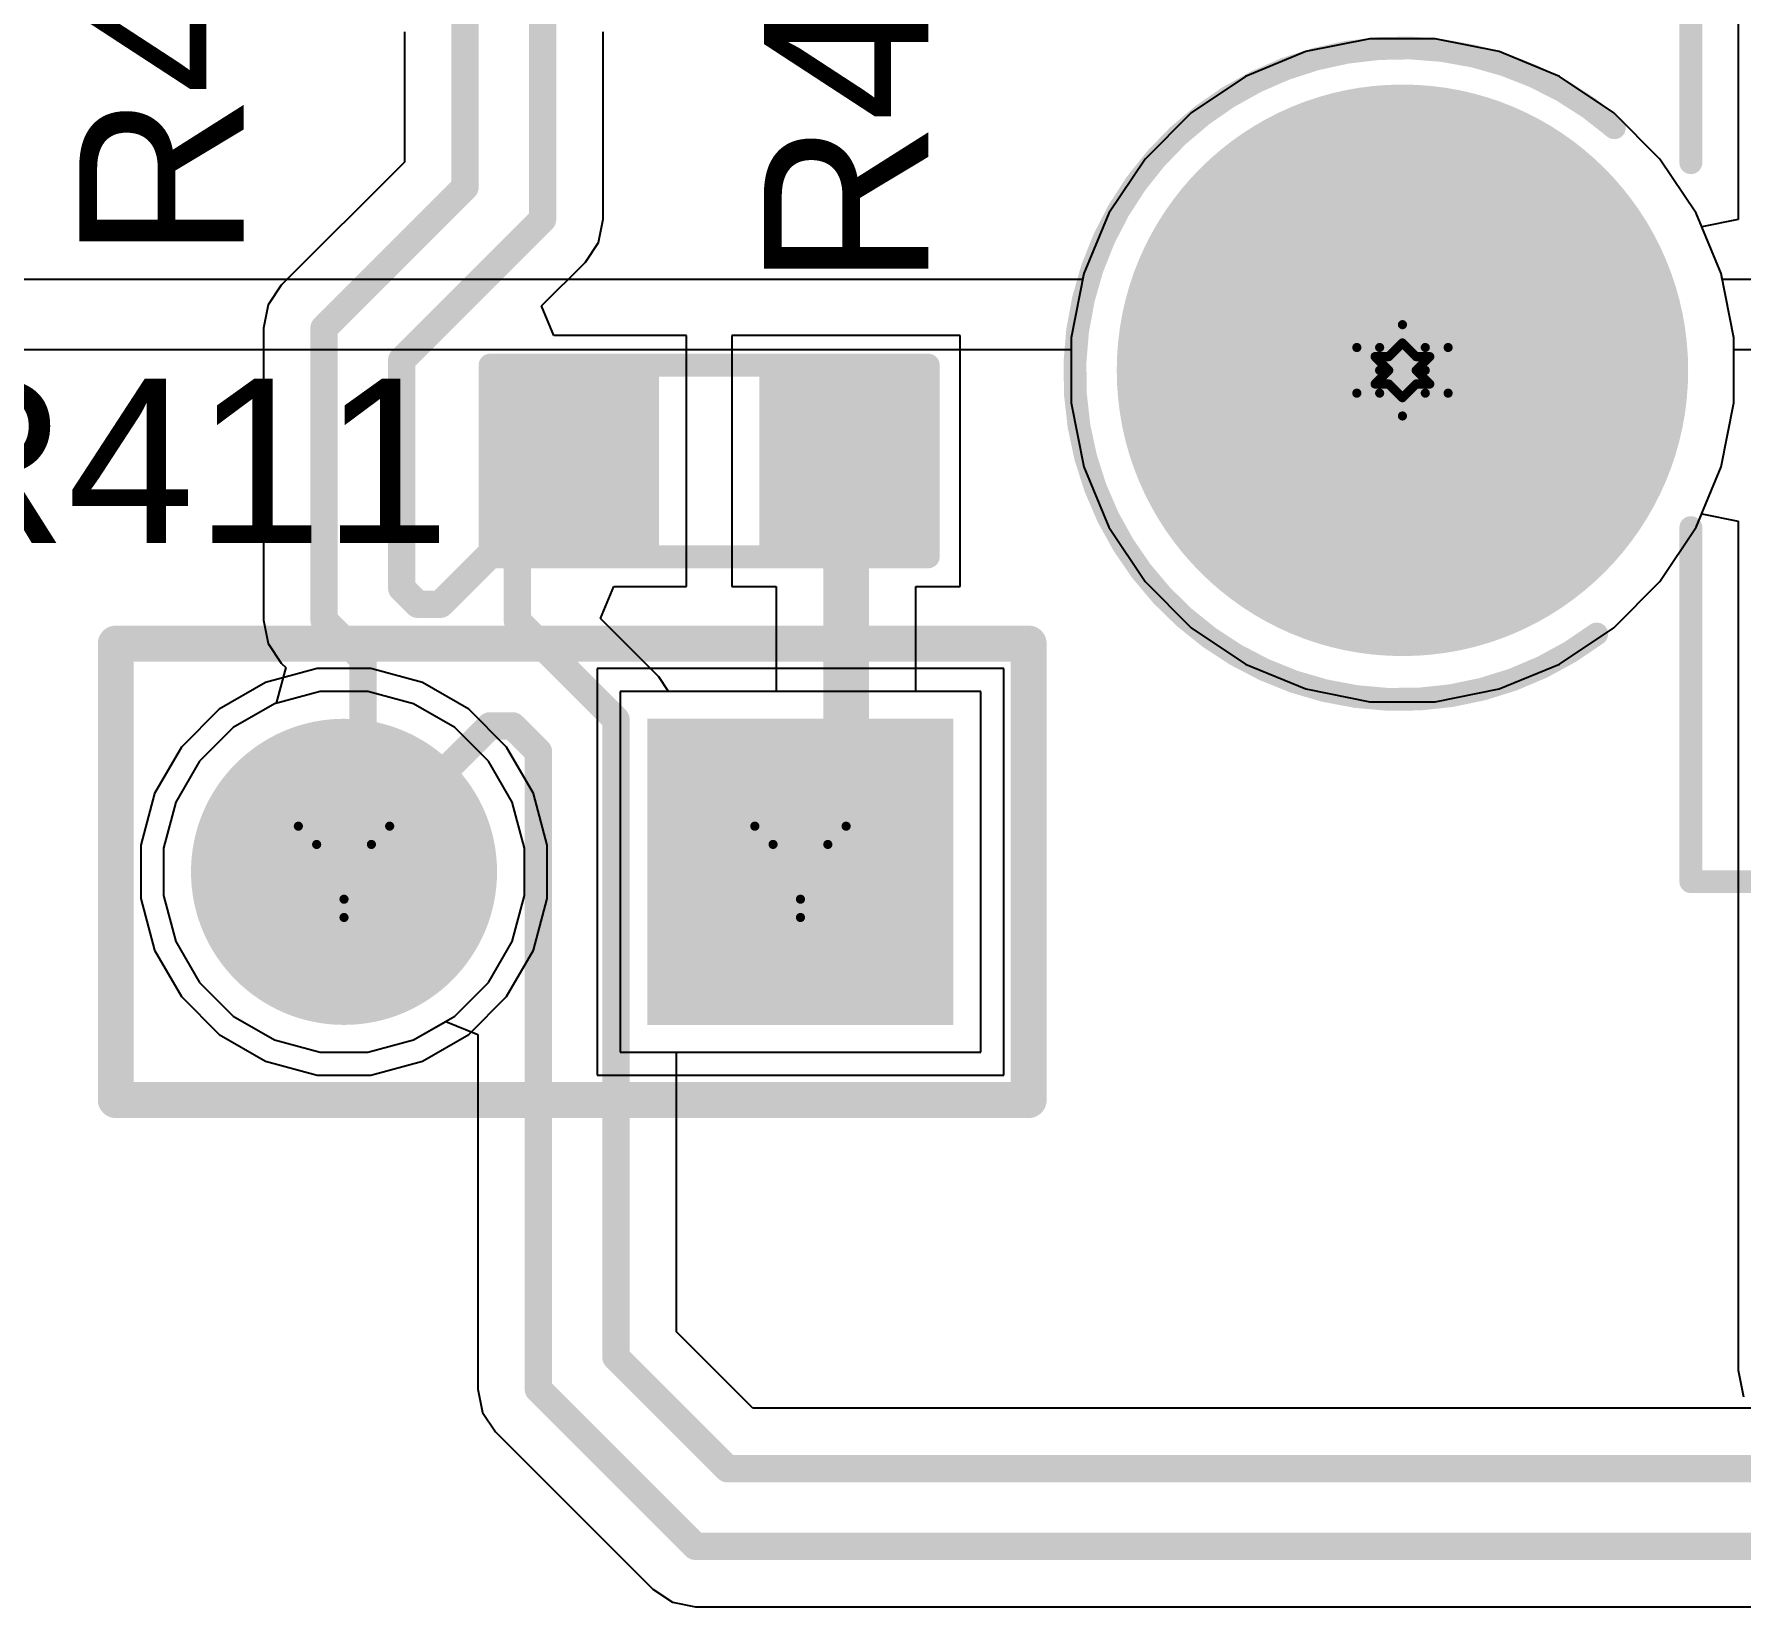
# Model space of a CAD drawing. Header units: inches. Extents: x 0 to 5379, y 0 to 5429.
# Drawn here: x 216.19 to 225.69, y 199.76 to 208.51 of the extents above; entities that cross this region are included whole.
import ezdxf

# ---------------------------------------------------------------- set-up
doc = ezdxf.new("R2010")
doc.units = ezdxf.units.IN
for name, color, linetype in [('Bottom Layer', 5, 'Continuous'), ('Bottom Solder', 6, 'Continuous'), ('Drill Drawing', 1, 'Continuous'), ('GND01', 16, 'Continuous'), ('GND02', 76, 'Continuous'), ('Multi-Layer', 9, 'Continuous'), ('Pad Holes', 156, 'Continuous'), ('PWR', 156, 'Continuous'), ('SIG 01', 90, 'Continuous'), ('Top Layer', 1, 'Continuous'), ('Top Overlay', 2, 'Continuous'), ('Top Paste', 8, 'Continuous'), ('Top Solder', 216, 'Continuous')]:
    doc.layers.add(name, color=color, linetype=linetype)
doc.styles.add('Arial', font='', dxfattribs={"height": 0.2})
doc.styles.get('Arial').set_extended_font_data('Arial')

# ---------------------------------------------------------------- blocks, each defined once
blk = doc.blocks.new('R___0603_360')
at = {"layer": 'Top Layer'}
for points in [[(-0.381, 0.4445), (-0.381, -0.4445), (-1.143, -0.4445), (-1.143, 0.4445)], [(1.143, 0.4445), (1.143, -0.4445), (0.381, -0.4445), (0.381, 0.4445)]]:
    blk.add_hatch(color=1, dxfattribs=at).paths.add_polyline_path(points)
at = {"layer": 'Top Paste'}
for points in [[(-0.381, 0.4445), (-0.381, -0.4445), (-1.143, -0.4445), (-1.143, 0.4445)], [(1.143, 0.4445), (1.143, -0.4445), (0.381, -0.4445), (0.381, 0.4445)]]:
    blk.add_hatch(color=8, dxfattribs=at).paths.add_polyline_path(points)
at = {"layer": 'Top Solder'}
for points in [[(-0.2794, 0.5461), (-0.2794, -0.5461), (-1.2446, -0.5461), (-1.2446, 0.5461)], [(1.2446, 0.5461), (1.2446, -0.5461), (0.2794, -0.5461), (0.2794, 0.5461)]]:
    blk.add_hatch(color=216, dxfattribs=at).paths.add_polyline_path(points)
at = {"layer": 'Top Overlay'}
for points in [[(1.2192, 0.5334, 0.127, 0.127, 0), (-1.2192, 0.5334, 0.127, 0.127, 0)], [(-1.2192, 0.5334, 0.127, 0.127, 0), (-1.2192, -0.5334, 0.127, 0.127, 0)], [(1.2192, 0.5334, 0.127, 0.127, 0), (1.2192, -0.5334, 0.127, 0.127, 0)], [(1.2192, -0.5334, 0.127, 0.127, 0), (-1.2192, -0.5334, 0.127, 0.127, 0)]]:
    blk.add_lwpolyline(points, format="xyseb", dxfattribs=at)
for points in [[(-1.25095, 0.5334, 0.0635, 0.0635, 1), (-1.18745, 0.5334, 0.0635, 0.0635, 1)], [(-1.25095, 0.5334, 0.0635, 0.0635, 1), (-1.18745, 0.5334, 0.0635, 0.0635, 1)], [(1.18745, 0.5334, 0.0635, 0.0635, 1), (1.25095, 0.5334, 0.0635, 0.0635, 1)], [(1.18745, 0.5334, 0.0635, 0.0635, 1), (1.25095, 0.5334, 0.0635, 0.0635, 1)], [(-1.25095, -0.5334, 0.0635, 0.0635, 1), (-1.18745, -0.5334, 0.0635, 0.0635, 1)], [(-1.25095, -0.5334, 0.0635, 0.0635, 1), (-1.18745, -0.5334, 0.0635, 0.0635, 1)], [(1.18745, -0.5334, 0.0635, 0.0635, 1), (1.25095, -0.5334, 0.0635, 0.0635, 1)], [(1.18745, -0.5334, 0.0635, 0.0635, 1), (1.25095, -0.5334, 0.0635, 0.0635, 1)]]:
    blk.add_lwpolyline(points, format="xyseb", close=True, dxfattribs=at)
blk = doc.blocks.new('1_770182_0_805')
at = {"layer": 'Bottom Solder'}
h = blk.add_hatch(color=6, dxfattribs=at)
edge = h.paths.add_edge_path()
edge.add_arc((6.365, 4.14), 0.1016, 0, 360)
at = {"layer": 'Pad Holes'}
h = blk.add_hatch(color=7, dxfattribs=at)
edge = h.paths.add_edge_path()
edge.add_arc((6.365, 4.14), 1.59, 0, 360)
at = {"layer": 'Top Solder'}
h = blk.add_hatch(color=216, dxfattribs=at)
edge = h.paths.add_edge_path()
edge.add_arc((6.365, 4.14), 0.1016, 0, 360)
at = {"layer": 'Top Overlay'}
for points in [[(4.76, 6.985, 0.127, 0.127, 0), (-1.03, 6.985, 0.127, 0.127, 0)], [(4.76, 6.985, 0.127, 0.127, 0), (4.76, 5.015, 0.127, 0.127, 0)], [(5.2842, 5.607, 0.127, 0.127, -2.096544), (5.1858, 2.7905, 0.127, 0.127, 0)], [(4.76, 2.985, 0.127, 0.127, 0), (4.76, -6.985, 0.127, 0.127, 0)]]:
    blk.add_lwpolyline(points, format="xyseb", dxfattribs=at)
for points in [[(4.7283, 6.985, 0.0635, 0.0635, 1), (4.7918, 6.985, 0.0635, 0.0635, 1)], [(4.7283, 6.985, 0.0635, 0.0635, 1), (4.7918, 6.985, 0.0635, 0.0635, 1)], [(5.2524, 5.607, 0.0635, 0.0635, 1), (5.3159, 5.607, 0.0635, 0.0635, 1)], [(4.7283, 5.015, 0.0635, 0.0635, 1), (4.7918, 5.015, 0.0635, 0.0635, 1)], [(4.7283, 2.985, 0.0635, 0.0635, 1), (4.7918, 2.985, 0.0635, 0.0635, 1)], [(5.1541, 2.7905, 0.0635, 0.0635, 1), (5.2176, 2.7905, 0.0635, 0.0635, 1)]]:
    blk.add_lwpolyline(points, format="xyseb", close=True, dxfattribs=at)
blk = doc.blocks.new('HDR1X2__806')
at = {"layer": 'Bottom Layer'}
blk.add_hatch(color=5, dxfattribs=at).paths.add_polyline_path([(-0.75, 0.75), (0.75, 0.75), (0.75, -0.75), (-0.75, -0.75)])
h = blk.add_hatch(color=5, dxfattribs=at)
edge = h.paths.add_edge_path()
edge.add_arc((2.54, 0), 0.75, 0, 360)
at = {"layer": 'Bottom Solder'}
blk.add_hatch(color=6, dxfattribs=at).paths.add_polyline_path([(-0.8516, 0.8516), (0.8516, 0.8516), (0.8516, -0.8516), (-0.8516, -0.8516)])
h = blk.add_hatch(color=6, dxfattribs=at)
edge = h.paths.add_edge_path()
edge.add_arc((2.54, 0), 0.8516, 0, 360)
at = {"layer": 'GND01'}
blk.add_hatch(color=16, dxfattribs=at).paths.add_polyline_path([(-0.75, 0.75), (0.75, 0.75), (0.75, -0.75), (-0.75, -0.75)])
h = blk.add_hatch(color=16, dxfattribs=at)
edge = h.paths.add_edge_path()
edge.add_arc((2.54, 0), 0.75, 0, 360)
at = {"layer": 'GND02'}
blk.add_hatch(color=76, dxfattribs=at).paths.add_polyline_path([(-0.75, 0.75), (0.75, 0.75), (0.75, -0.75), (-0.75, -0.75)])
h = blk.add_hatch(color=76, dxfattribs=at)
edge = h.paths.add_edge_path()
edge.add_arc((2.54, 0), 0.75, 0, 360)
at = {"layer": 'Multi-Layer'}
blk.add_hatch(color=9, dxfattribs=at).paths.add_polyline_path([(-0.75, 0.75), (0.75, 0.75), (0.75, -0.75), (-0.75, -0.75)])
h = blk.add_hatch(color=9, dxfattribs=at)
edge = h.paths.add_edge_path()
edge.add_arc((2.54, 0), 0.75, 0, 360)
at = {"layer": 'Pad Holes'}
h = blk.add_hatch(color=7, dxfattribs=at)
edge = h.paths.add_edge_path()
edge.add_arc((0, 0), 0.45, 0, 360)
h = blk.add_hatch(color=7, dxfattribs=at)
edge = h.paths.add_edge_path()
edge.add_arc((2.54, 0), 0.45, 0, 360)
at = {"layer": 'PWR'}
blk.add_hatch(color=156, dxfattribs=at).paths.add_polyline_path([(-0.75, 0.75), (0.75, 0.75), (0.75, -0.75), (-0.75, -0.75)])
h = blk.add_hatch(color=156, dxfattribs=at)
edge = h.paths.add_edge_path()
edge.add_arc((2.54, 0), 0.75, 0, 360)
at = {"layer": 'SIG 01'}
blk.add_hatch(color=90, dxfattribs=at).paths.add_polyline_path([(-0.75, 0.75), (0.75, 0.75), (0.75, -0.75), (-0.75, -0.75)])
h = blk.add_hatch(color=90, dxfattribs=at)
edge = h.paths.add_edge_path()
edge.add_arc((2.54, 0), 0.75, 0, 360)
at = {"layer": 'Top Layer'}
blk.add_hatch(color=1, dxfattribs=at).paths.add_polyline_path([(-0.75, 0.75), (0.75, 0.75), (0.75, -0.75), (-0.75, -0.75)])
h = blk.add_hatch(color=1, dxfattribs=at)
edge = h.paths.add_edge_path()
edge.add_arc((2.54, 0), 0.75, 0, 360)
at = {"layer": 'Top Solder'}
blk.add_hatch(color=216, dxfattribs=at).paths.add_polyline_path([(-0.8516, 0.8516), (0.8516, 0.8516), (0.8516, -0.8516), (-0.8516, -0.8516)])
h = blk.add_hatch(color=216, dxfattribs=at)
edge = h.paths.add_edge_path()
edge.add_arc((2.54, 0), 0.8516, 0, 360)
at = {"layer": 'Top Overlay'}
for points in [[(3.81, 1.27, 0.2, 0.2, 0), (-1.27, 1.27, 0.2, 0.2, 0)], [(-1.27, 1.27, 0.2, 0.2, 0), (-1.27, -1.27, 0.2, 0.2, 0)], [(3.81, 1.27, 0.2, 0.2, 0), (3.81, -1.27, 0.2, 0.2, 0)], [(3.81, -1.27, 0.2, 0.2, 0), (-1.27, -1.27, 0.2, 0.2, 0)]]:
    blk.add_lwpolyline(points, format="xyseb", dxfattribs=at)
for points in [[(-1.32, 1.27, 0.1, 0.1, 1), (-1.22, 1.27, 0.1, 0.1, 1)], [(-1.32, 1.27, 0.1, 0.1, 1), (-1.22, 1.27, 0.1, 0.1, 1)], [(3.76, 1.27, 0.1, 0.1, 1), (3.86, 1.27, 0.1, 0.1, 1)], [(3.76, 1.27, 0.1, 0.1, 1), (3.86, 1.27, 0.1, 0.1, 1)], [(-1.32, -1.27, 0.1, 0.1, 1), (-1.22, -1.27, 0.1, 0.1, 1)], [(-1.32, -1.27, 0.1, 0.1, 1), (-1.22, -1.27, 0.1, 0.1, 1)], [(3.76, -1.27, 0.1, 0.1, 1), (3.86, -1.27, 0.1, 0.1, 1)], [(3.76, -1.27, 0.1, 0.1, 1), (3.86, -1.27, 0.1, 0.1, 1)]]:
    blk.add_lwpolyline(points, format="xyseb", close=True, dxfattribs=at)

msp = doc.modelspace()

# ---------------------------------------------------------------- linework, layer by layer
at = {"layer": 'Bottom Layer'}
for p, q in [((223.6215, 208.4828), (223.2652, 208.412)), ((223.9847, 208.4828), (223.6215, 208.4828)), ((224.341, 208.412), (223.9847, 208.4828)), ((223.2652, 208.412), (222.9296, 208.273)), ((224.6765, 208.273), (224.341, 208.412)), ((222.9296, 208.273), (222.6276, 208.0712)), ((224.9786, 208.0712), (224.6765, 208.273)), ((222.6276, 208.0712), (222.3707, 207.8143)), ((225.2354, 207.8143), (224.9786, 208.0712)), ((222.3707, 207.8143), (222.1689, 207.5123)), ((225.4372, 207.5123), (225.2354, 207.8143)), ((222.1689, 207.5123), (222.0299, 207.1767)), ((225.5762, 207.1767), (225.4372, 207.5123)), ((222.0299, 207.1767), (221.9591, 206.8204)), ((225.6471, 206.8204), (225.5762, 207.1767)), ((221.9591, 206.8204), (221.9591, 206.4572)), ((225.6471, 206.4572), (225.6471, 206.8204)), ((221.9591, 206.4572), (222.0299, 206.1009)), ((225.5762, 206.1009), (225.6471, 206.4572)), ((222.0299, 206.1009), (222.1689, 205.7654)), ((225.4372, 205.7654), (225.5762, 206.1009)), ((222.1689, 205.7654), (222.3707, 205.4633)), ((225.2354, 205.4633), (225.4372, 205.7654)), ((222.3707, 205.4633), (222.6276, 205.2065)), ((224.9786, 205.2065), (225.2354, 205.4633)), ((222.6276, 205.2065), (222.9296, 205.0047)), ((224.6765, 205.0047), (224.9786, 205.2065)), ((222.9296, 205.0047), (223.2652, 204.8657)), ((224.341, 204.8657), (224.6765, 205.0047)), ((217.5255, 204.784), (217.2965, 204.6518)), ((217.7808, 204.8524), (217.5255, 204.784)), ((218.0452, 204.8524), (217.7808, 204.8524)), ((218.3005, 204.784), (218.0452, 204.8524)), ((218.5295, 204.6518), (218.3005, 204.784)), ((221.457, 204.8524), (219.449, 204.8524)), ((219.449, 204.8524), (219.449, 202.8444)), ((221.457, 202.8444), (221.457, 204.8524)), ((223.2652, 204.8657), (223.6215, 204.7948)), ((223.6215, 204.7948), (223.9847, 204.7948)), ((223.9847, 204.7948), (224.341, 204.8657)), ((217.2965, 204.6518), (217.1096, 204.4649)), ((218.7164, 204.4649), (218.5295, 204.6518)), ((217.1096, 204.4649), (216.9774, 204.2359)), ((218.8486, 204.2359), (218.7164, 204.4649)), ((216.9774, 204.2359), (216.909, 203.9806)), ((218.917, 203.9806), (218.8486, 204.2359)), ((216.909, 203.9806), (216.909, 203.7162)), ((218.917, 203.7162), (218.917, 203.9806)), ((216.909, 203.7162), (216.9774, 203.4609)), ((218.8486, 203.4609), (218.917, 203.7162)), ((216.9774, 203.4609), (217.1096, 203.2319)), ((218.7164, 203.2319), (218.8486, 203.4609)), ((217.1096, 203.2319), (217.2965, 203.045)), ((218.5295, 203.045), (218.7164, 203.2319)), ((217.2965, 203.045), (217.5255, 202.9128)), ((218.3005, 202.9128), (218.5295, 203.045)), ((217.5255, 202.9128), (217.7808, 202.8444)), ((218.0452, 202.8444), (218.3005, 202.9128)), ((217.7808, 202.8444), (218.0452, 202.8444)), ((219.449, 202.8444), (221.457, 202.8444))]:
    msp.add_line(p, q, dxfattribs=at)
at = {"layer": 'Drill Drawing'}
for points in [[(223.6761, 206.7658, 0.0508, 0.0508, 0), (223.8031, 206.8928, 0.0508, 0.0508, 0)], [(223.8031, 206.8928, 0.0508, 0.0508, 0), (223.9301, 206.7658, 0.0508, 0.0508, 0)], [(223.5491, 206.7658, 0.0508, 0.0508, 0), (223.6761, 206.6388, 0.0508, 0.0508, 0)], [(223.5491, 206.7658, 0.0508, 0.0508, 0), (223.6761, 206.7658, 0.0508, 0.0508, 0)], [(223.7269, 206.715, 0.0508, 0.0508, 0), (223.8031, 206.7912, 0.0508, 0.0508, 0)], [(223.8031, 206.7912, 0.0508, 0.0508, 0), (223.8793, 206.715, 0.0508, 0.0508, 0)], [(223.9301, 206.7658, 0.0508, 0.0508, 0), (224.0571, 206.7658, 0.0508, 0.0508, 0)], [(223.9301, 206.6388, 0.0508, 0.0508, 0), (224.0571, 206.7658, 0.0508, 0.0508, 0)], [(223.6507, 206.715, 0.0508, 0.0508, 0), (223.7269, 206.6388, 0.0508, 0.0508, 0)], [(223.6507, 206.715, 0.0508, 0.0508, 0), (223.7269, 206.715, 0.0508, 0.0508, 0)], [(223.8793, 206.715, 0.0508, 0.0508, 0), (223.9555, 206.715, 0.0508, 0.0508, 0)], [(223.8793, 206.6388, 0.0508, 0.0508, 0), (223.9555, 206.715, 0.0508, 0.0508, 0)], [(223.5491, 206.5118, 0.0508, 0.0508, 0), (223.6761, 206.6388, 0.0508, 0.0508, 0)], [(223.6507, 206.5626, 0.0508, 0.0508, 0), (223.7269, 206.6388, 0.0508, 0.0508, 0)], [(223.6507, 206.5626, 0.0508, 0.0508, 0), (223.7269, 206.5626, 0.0508, 0.0508, 0)], [(223.7269, 206.5626, 0.0508, 0.0508, 0), (223.8031, 206.4864, 0.0508, 0.0508, 0)], [(223.8031, 206.4864, 0.0508, 0.0508, 0), (223.8793, 206.5626, 0.0508, 0.0508, 0)], [(223.8793, 206.6388, 0.0508, 0.0508, 0), (223.9555, 206.5626, 0.0508, 0.0508, 0)], [(223.8793, 206.5626, 0.0508, 0.0508, 0), (223.9555, 206.5626, 0.0508, 0.0508, 0)], [(223.9301, 206.6388, 0.0508, 0.0508, 0), (224.0571, 206.5118, 0.0508, 0.0508, 0)], [(223.5491, 206.5118, 0.0508, 0.0508, 0), (223.6761, 206.5118, 0.0508, 0.0508, 0)], [(223.6761, 206.5118, 0.0508, 0.0508, 0), (223.8031, 206.3848, 0.0508, 0.0508, 0)], [(223.8031, 206.3848, 0.0508, 0.0508, 0), (223.9301, 206.5118, 0.0508, 0.0508, 0)], [(223.9301, 206.5118, 0.0508, 0.0508, 0), (224.0571, 206.5118, 0.0508, 0.0508, 0)], [(217.659, 204.1024, 0.0508, 0.0508, 0), (218.167, 204.1024, 0.0508, 0.0508, 0)], [(217.659, 204.1024, 0.0508, 0.0508, 0), (217.913, 203.5944, 0.0508, 0.0508, 0)], [(217.913, 203.5944, 0.0508, 0.0508, 0), (218.167, 204.1024, 0.0508, 0.0508, 0)], [(220.199, 204.1024, 0.0508, 0.0508, 0), (220.707, 204.1024, 0.0508, 0.0508, 0)], [(220.199, 204.1024, 0.0508, 0.0508, 0), (220.453, 203.5944, 0.0508, 0.0508, 0)], [(220.453, 203.5944, 0.0508, 0.0508, 0), (220.707, 204.1024, 0.0508, 0.0508, 0)], [(217.7606, 204.0008, 0.0508, 0.0508, 0), (218.0654, 204.0008, 0.0508, 0.0508, 0)], [(217.7606, 204.0008, 0.0508, 0.0508, 0), (217.913, 203.696, 0.0508, 0.0508, 0)], [(217.913, 203.696, 0.0508, 0.0508, 0), (218.0654, 204.0008, 0.0508, 0.0508, 0)], [(220.3006, 204.0008, 0.0508, 0.0508, 0), (220.6054, 204.0008, 0.0508, 0.0508, 0)], [(220.3006, 204.0008, 0.0508, 0.0508, 0), (220.453, 203.696, 0.0508, 0.0508, 0)], [(220.453, 203.696, 0.0508, 0.0508, 0), (220.6054, 204.0008, 0.0508, 0.0508, 0)]]:
    msp.add_lwpolyline(points, format="xyseb", dxfattribs=at)
for points in [[(223.7904, 206.8928, 0.0254, 0.0254, 1), (223.8158, 206.8928, 0.0254, 0.0254, 1)], [(223.7904, 206.8928, 0.0254, 0.0254, 1), (223.8158, 206.8928, 0.0254, 0.0254, 1)], [(223.5364, 206.7658, 0.0254, 0.0254, 1), (223.5618, 206.7658, 0.0254, 0.0254, 1)], [(223.5364, 206.7658, 0.0254, 0.0254, 1), (223.5618, 206.7658, 0.0254, 0.0254, 1)], [(223.6634, 206.7658, 0.0254, 0.0254, 1), (223.6888, 206.7658, 0.0254, 0.0254, 1)], [(223.6634, 206.7658, 0.0254, 0.0254, 1), (223.6888, 206.7658, 0.0254, 0.0254, 1)], [(223.7904, 206.7912, 0.0254, 0.0254, 1), (223.8158, 206.7912, 0.0254, 0.0254, 1)], [(223.7904, 206.7912, 0.0254, 0.0254, 1), (223.8158, 206.7912, 0.0254, 0.0254, 1)], [(223.9174, 206.7658, 0.0254, 0.0254, 1), (223.9428, 206.7658, 0.0254, 0.0254, 1)], [(223.9174, 206.7658, 0.0254, 0.0254, 1), (223.9428, 206.7658, 0.0254, 0.0254, 1)], [(224.0444, 206.7658, 0.0254, 0.0254, 1), (224.0698, 206.7658, 0.0254, 0.0254, 1)], [(224.0444, 206.7658, 0.0254, 0.0254, 1), (224.0698, 206.7658, 0.0254, 0.0254, 1)], [(223.638, 206.715, 0.0254, 0.0254, 1), (223.6634, 206.715, 0.0254, 0.0254, 1)], [(223.638, 206.715, 0.0254, 0.0254, 1), (223.6634, 206.715, 0.0254, 0.0254, 1)], [(223.7142, 206.715, 0.0254, 0.0254, 1), (223.7396, 206.715, 0.0254, 0.0254, 1)], [(223.7142, 206.715, 0.0254, 0.0254, 1), (223.7396, 206.715, 0.0254, 0.0254, 1)], [(223.8666, 206.715, 0.0254, 0.0254, 1), (223.892, 206.715, 0.0254, 0.0254, 1)], [(223.8666, 206.715, 0.0254, 0.0254, 1), (223.892, 206.715, 0.0254, 0.0254, 1)], [(223.9428, 206.715, 0.0254, 0.0254, 1), (223.9682, 206.715, 0.0254, 0.0254, 1)], [(223.9428, 206.715, 0.0254, 0.0254, 1), (223.9682, 206.715, 0.0254, 0.0254, 1)], [(223.638, 206.5626, 0.0254, 0.0254, 1), (223.6634, 206.5626, 0.0254, 0.0254, 1)], [(223.638, 206.5626, 0.0254, 0.0254, 1), (223.6634, 206.5626, 0.0254, 0.0254, 1)], [(223.6634, 206.6388, 0.0254, 0.0254, 1), (223.6888, 206.6388, 0.0254, 0.0254, 1)], [(223.6634, 206.6388, 0.0254, 0.0254, 1), (223.6888, 206.6388, 0.0254, 0.0254, 1)], [(223.7142, 206.6388, 0.0254, 0.0254, 1), (223.7396, 206.6388, 0.0254, 0.0254, 1)], [(223.7142, 206.6388, 0.0254, 0.0254, 1), (223.7396, 206.6388, 0.0254, 0.0254, 1)], [(223.7142, 206.5626, 0.0254, 0.0254, 1), (223.7396, 206.5626, 0.0254, 0.0254, 1)], [(223.7142, 206.5626, 0.0254, 0.0254, 1), (223.7396, 206.5626, 0.0254, 0.0254, 1)], [(223.8666, 206.6388, 0.0254, 0.0254, 1), (223.892, 206.6388, 0.0254, 0.0254, 1)], [(223.8666, 206.6388, 0.0254, 0.0254, 1), (223.892, 206.6388, 0.0254, 0.0254, 1)], [(223.8666, 206.5626, 0.0254, 0.0254, 1), (223.892, 206.5626, 0.0254, 0.0254, 1)], [(223.8666, 206.5626, 0.0254, 0.0254, 1), (223.892, 206.5626, 0.0254, 0.0254, 1)], [(223.9174, 206.6388, 0.0254, 0.0254, 1), (223.9428, 206.6388, 0.0254, 0.0254, 1)], [(223.9174, 206.6388, 0.0254, 0.0254, 1), (223.9428, 206.6388, 0.0254, 0.0254, 1)], [(223.9428, 206.5626, 0.0254, 0.0254, 1), (223.9682, 206.5626, 0.0254, 0.0254, 1)], [(223.9428, 206.5626, 0.0254, 0.0254, 1), (223.9682, 206.5626, 0.0254, 0.0254, 1)], [(223.5364, 206.5118, 0.0254, 0.0254, 1), (223.5618, 206.5118, 0.0254, 0.0254, 1)], [(223.5364, 206.5118, 0.0254, 0.0254, 1), (223.5618, 206.5118, 0.0254, 0.0254, 1)], [(223.6634, 206.5118, 0.0254, 0.0254, 1), (223.6888, 206.5118, 0.0254, 0.0254, 1)], [(223.6634, 206.5118, 0.0254, 0.0254, 1), (223.6888, 206.5118, 0.0254, 0.0254, 1)], [(223.7904, 206.4864, 0.0254, 0.0254, 1), (223.8158, 206.4864, 0.0254, 0.0254, 1)], [(223.7904, 206.4864, 0.0254, 0.0254, 1), (223.8158, 206.4864, 0.0254, 0.0254, 1)], [(223.9174, 206.5118, 0.0254, 0.0254, 1), (223.9428, 206.5118, 0.0254, 0.0254, 1)], [(223.9174, 206.5118, 0.0254, 0.0254, 1), (223.9428, 206.5118, 0.0254, 0.0254, 1)], [(224.0444, 206.5118, 0.0254, 0.0254, 1), (224.0698, 206.5118, 0.0254, 0.0254, 1)], [(224.0444, 206.5118, 0.0254, 0.0254, 1), (224.0698, 206.5118, 0.0254, 0.0254, 1)], [(223.7904, 206.3848, 0.0254, 0.0254, 1), (223.8158, 206.3848, 0.0254, 0.0254, 1)], [(223.7904, 206.3848, 0.0254, 0.0254, 1), (223.8158, 206.3848, 0.0254, 0.0254, 1)], [(217.6463, 204.1024, 0.0254, 0.0254, 1), (217.6717, 204.1024, 0.0254, 0.0254, 1)], [(217.6463, 204.1024, 0.0254, 0.0254, 1), (217.6717, 204.1024, 0.0254, 0.0254, 1)], [(218.1543, 204.1024, 0.0254, 0.0254, 1), (218.1797, 204.1024, 0.0254, 0.0254, 1)], [(218.1543, 204.1024, 0.0254, 0.0254, 1), (218.1797, 204.1024, 0.0254, 0.0254, 1)], [(220.1863, 204.1024, 0.0254, 0.0254, 1), (220.2117, 204.1024, 0.0254, 0.0254, 1)], [(220.1863, 204.1024, 0.0254, 0.0254, 1), (220.2117, 204.1024, 0.0254, 0.0254, 1)], [(220.6943, 204.1024, 0.0254, 0.0254, 1), (220.7197, 204.1024, 0.0254, 0.0254, 1)], [(220.6943, 204.1024, 0.0254, 0.0254, 1), (220.7197, 204.1024, 0.0254, 0.0254, 1)], [(217.7479, 204.0008, 0.0254, 0.0254, 1), (217.7733, 204.0008, 0.0254, 0.0254, 1)], [(217.7479, 204.0008, 0.0254, 0.0254, 1), (217.7733, 204.0008, 0.0254, 0.0254, 1)], [(218.0527, 204.0008, 0.0254, 0.0254, 1), (218.0781, 204.0008, 0.0254, 0.0254, 1)], [(218.0527, 204.0008, 0.0254, 0.0254, 1), (218.0781, 204.0008, 0.0254, 0.0254, 1)], [(220.2879, 204.0008, 0.0254, 0.0254, 1), (220.3133, 204.0008, 0.0254, 0.0254, 1)], [(220.2879, 204.0008, 0.0254, 0.0254, 1), (220.3133, 204.0008, 0.0254, 0.0254, 1)], [(220.5927, 204.0008, 0.0254, 0.0254, 1), (220.6181, 204.0008, 0.0254, 0.0254, 1)], [(220.5927, 204.0008, 0.0254, 0.0254, 1), (220.6181, 204.0008, 0.0254, 0.0254, 1)], [(217.9003, 203.696, 0.0254, 0.0254, 1), (217.9257, 203.696, 0.0254, 0.0254, 1)], [(217.9003, 203.696, 0.0254, 0.0254, 1), (217.9257, 203.696, 0.0254, 0.0254, 1)], [(220.4403, 203.696, 0.0254, 0.0254, 1), (220.4657, 203.696, 0.0254, 0.0254, 1)], [(220.4403, 203.696, 0.0254, 0.0254, 1), (220.4657, 203.696, 0.0254, 0.0254, 1)], [(217.9003, 203.5944, 0.0254, 0.0254, 1), (217.9257, 203.5944, 0.0254, 0.0254, 1)], [(217.9003, 203.5944, 0.0254, 0.0254, 1), (217.9257, 203.5944, 0.0254, 0.0254, 1)], [(220.4403, 203.5944, 0.0254, 0.0254, 1), (220.4657, 203.5944, 0.0254, 0.0254, 1)], [(220.4403, 203.5944, 0.0254, 0.0254, 1), (220.4657, 203.5944, 0.0254, 0.0254, 1)]]:
    msp.add_lwpolyline(points, format="xyseb", close=True, dxfattribs=at)
at = {"layer": 'GND01'}
for p, q in [((223.6215, 208.4828), (223.2652, 208.412)), ((223.9847, 208.4828), (223.6215, 208.4828)), ((224.341, 208.412), (223.9847, 208.4828)), ((223.2652, 208.412), (222.9296, 208.273)), ((224.6765, 208.273), (224.341, 208.412)), ((222.9296, 208.273), (222.6276, 208.0712)), ((224.9786, 208.0712), (224.6765, 208.273)), ((222.6276, 208.0712), (222.3707, 207.8143)), ((225.2354, 207.8143), (224.9786, 208.0712)), ((222.3707, 207.8143), (222.1689, 207.5123)), ((225.4372, 207.5123), (225.2354, 207.8143)), ((222.1689, 207.5123), (222.0299, 207.1767)), ((225.5762, 207.1767), (225.4372, 207.5123)), ((222.0299, 207.1767), (221.9591, 206.8204)), ((225.6471, 206.8204), (225.5762, 207.1767)), ((221.9591, 206.8204), (221.9591, 206.4572)), ((225.6471, 206.4572), (225.6471, 206.8204)), ((221.9591, 206.4572), (222.0299, 206.1009)), ((225.5762, 206.1009), (225.6471, 206.4572)), ((222.0299, 206.1009), (222.1689, 205.7654)), ((225.4372, 205.7654), (225.5762, 206.1009)), ((222.1689, 205.7654), (222.3707, 205.4633)), ((225.2354, 205.4633), (225.4372, 205.7654)), ((222.3707, 205.4633), (222.6276, 205.2065)), ((224.9786, 205.2065), (225.2354, 205.4633)), ((222.6276, 205.2065), (222.9296, 205.0047)), ((224.6765, 205.0047), (224.9786, 205.2065)), ((222.9296, 205.0047), (223.2652, 204.8657)), ((224.341, 204.8657), (224.6765, 205.0047)), ((217.5255, 204.784), (217.2965, 204.6518)), ((217.7808, 204.8524), (217.5255, 204.784)), ((218.0452, 204.8524), (217.7808, 204.8524)), ((218.3005, 204.784), (218.0452, 204.8524)), ((218.5295, 204.6518), (218.3005, 204.784)), ((221.457, 204.8524), (219.449, 204.8524)), ((219.449, 204.8524), (219.449, 202.8444)), ((221.457, 202.8444), (221.457, 204.8524)), ((223.2652, 204.8657), (223.6215, 204.7948)), ((223.6215, 204.7948), (223.9847, 204.7948)), ((223.9847, 204.7948), (224.341, 204.8657)), ((217.2965, 204.6518), (217.1096, 204.4649)), ((218.7164, 204.4649), (218.5295, 204.6518)), ((217.1096, 204.4649), (216.9774, 204.2359)), ((218.8486, 204.2359), (218.7164, 204.4649)), ((216.9774, 204.2359), (216.909, 203.9806)), ((218.917, 203.9806), (218.8486, 204.2359)), ((216.909, 203.9806), (216.909, 203.7162)), ((218.917, 203.7162), (218.917, 203.9806)), ((216.909, 203.7162), (216.9774, 203.4609)), ((218.8486, 203.4609), (218.917, 203.7162)), ((216.9774, 203.4609), (217.1096, 203.2319)), ((218.7164, 203.2319), (218.8486, 203.4609)), ((217.1096, 203.2319), (217.2965, 203.045)), ((218.5295, 203.045), (218.7164, 203.2319)), ((217.2965, 203.045), (217.5255, 202.9128)), ((218.3005, 202.9128), (218.5295, 203.045)), ((217.5255, 202.9128), (217.7808, 202.8444)), ((218.0452, 202.8444), (218.3005, 202.9128)), ((217.7808, 202.8444), (218.0452, 202.8444)), ((219.449, 202.8444), (221.457, 202.8444))]:
    msp.add_line(p, q, dxfattribs=at)
at = {"layer": 'GND02'}
for p, q in [((223.6215, 208.4828), (223.2652, 208.412)), ((223.9847, 208.4828), (223.6215, 208.4828)), ((224.341, 208.412), (223.9847, 208.4828)), ((223.2652, 208.412), (222.9296, 208.273)), ((224.6765, 208.273), (224.341, 208.412)), ((222.9296, 208.273), (222.6276, 208.0712)), ((224.9786, 208.0712), (224.6765, 208.273)), ((222.6276, 208.0712), (222.3707, 207.8143)), ((225.2354, 207.8143), (224.9786, 208.0712)), ((222.3707, 207.8143), (222.1689, 207.5123)), ((225.4372, 207.5123), (225.2354, 207.8143)), ((222.1689, 207.5123), (222.0299, 207.1767)), ((225.5762, 207.1767), (225.4372, 207.5123)), ((222.0299, 207.1767), (221.9591, 206.8204)), ((225.6471, 206.8204), (225.5762, 207.1767)), ((221.9591, 206.8204), (221.9591, 206.4572)), ((225.6471, 206.4572), (225.6471, 206.8204)), ((221.9591, 206.4572), (222.0299, 206.1009)), ((225.5762, 206.1009), (225.6471, 206.4572)), ((222.0299, 206.1009), (222.1689, 205.7654)), ((225.4372, 205.7654), (225.5762, 206.1009)), ((222.1689, 205.7654), (222.3707, 205.4633)), ((225.2354, 205.4633), (225.4372, 205.7654)), ((222.3707, 205.4633), (222.6276, 205.2065)), ((224.9786, 205.2065), (225.2354, 205.4633)), ((222.6276, 205.2065), (222.9296, 205.0047)), ((224.6765, 205.0047), (224.9786, 205.2065)), ((222.9296, 205.0047), (223.2652, 204.8657)), ((224.341, 204.8657), (224.6765, 205.0047)), ((217.5255, 204.784), (217.2965, 204.6518)), ((217.7808, 204.8524), (217.5255, 204.784)), ((218.0452, 204.8524), (217.7808, 204.8524)), ((218.3005, 204.784), (218.0452, 204.8524)), ((218.5295, 204.6518), (218.3005, 204.784)), ((221.457, 204.8524), (219.449, 204.8524)), ((219.449, 204.8524), (219.449, 202.8444)), ((221.457, 202.8444), (221.457, 204.8524)), ((223.2652, 204.8657), (223.6215, 204.7948)), ((223.6215, 204.7948), (223.9847, 204.7948)), ((223.9847, 204.7948), (224.341, 204.8657)), ((217.2965, 204.6518), (217.1096, 204.4649)), ((218.7164, 204.4649), (218.5295, 204.6518)), ((217.1096, 204.4649), (216.9774, 204.2359)), ((218.8486, 204.2359), (218.7164, 204.4649)), ((216.9774, 204.2359), (216.909, 203.9806)), ((218.917, 203.9806), (218.8486, 204.2359)), ((216.909, 203.9806), (216.909, 203.7162)), ((218.917, 203.7162), (218.917, 203.9806)), ((216.909, 203.7162), (216.9774, 203.4609)), ((218.8486, 203.4609), (218.917, 203.7162)), ((216.9774, 203.4609), (217.1096, 203.2319)), ((218.7164, 203.2319), (218.8486, 203.4609)), ((217.1096, 203.2319), (217.2965, 203.045)), ((218.5295, 203.045), (218.7164, 203.2319)), ((217.2965, 203.045), (217.5255, 202.9128)), ((218.3005, 202.9128), (218.5295, 203.045)), ((217.5255, 202.9128), (217.7808, 202.8444)), ((218.0452, 202.8444), (218.3005, 202.9128)), ((217.7808, 202.8444), (218.0452, 202.8444)), ((219.449, 202.8444), (221.457, 202.8444))]:
    msp.add_line(p, q, dxfattribs=at)
at = {"layer": 'PWR'}
for p, q in [((223.6215, 208.4828), (223.2652, 208.412)), ((223.9847, 208.4828), (223.6215, 208.4828)), ((224.341, 208.412), (223.9847, 208.4828)), ((223.2652, 208.412), (222.9296, 208.273)), ((224.6765, 208.273), (224.341, 208.412)), ((222.9296, 208.273), (222.6276, 208.0712)), ((224.9786, 208.0712), (224.6765, 208.273)), ((222.6276, 208.0712), (222.3707, 207.8143)), ((225.2354, 207.8143), (224.9786, 208.0712)), ((222.3707, 207.8143), (222.1689, 207.5123)), ((225.4372, 207.5123), (225.2354, 207.8143)), ((222.1689, 207.5123), (222.0299, 207.1767)), ((225.5762, 207.1767), (225.4372, 207.5123)), ((222.0299, 207.1767), (222.0234, 207.144)), ((225.5827, 207.144), (225.5762, 207.1767)), ((222.0234, 207.144), (206.1191, 207.144)), ((226.5991, 207.144), (225.5827, 207.144)), ((214.6535, 206.7555), (221.9591, 206.7555)), ((221.9591, 206.7555), (221.9591, 206.4572)), ((225.6471, 206.4572), (225.6471, 206.7555)), ((225.6471, 206.7555), (226.5991, 206.7555)), ((221.9591, 206.4572), (222.0299, 206.1009)), ((225.5762, 206.1009), (225.6471, 206.4572)), ((222.0299, 206.1009), (222.1689, 205.7654)), ((225.4372, 205.7654), (225.5762, 206.1009)), ((222.1689, 205.7654), (222.3707, 205.4633)), ((225.2354, 205.4633), (225.4372, 205.7654)), ((222.3707, 205.4633), (222.6276, 205.2065)), ((224.9786, 205.2065), (225.2354, 205.4633)), ((222.6276, 205.2065), (222.9296, 205.0047)), ((224.6765, 205.0047), (224.9786, 205.2065)), ((222.9296, 205.0047), (223.2652, 204.8657)), ((224.341, 204.8657), (224.6765, 205.0047)), ((217.5255, 204.784), (217.2965, 204.6518)), ((217.7808, 204.8524), (217.5255, 204.784)), ((218.0452, 204.8524), (217.7808, 204.8524)), ((218.3005, 204.784), (218.0452, 204.8524)), ((218.5295, 204.6518), (218.3005, 204.784)), ((221.457, 204.8524), (219.449, 204.8524)), ((219.449, 204.8524), (219.449, 202.8444)), ((221.457, 202.8444), (221.457, 204.8524)), ((223.2652, 204.8657), (223.6215, 204.7948)), ((223.6215, 204.7948), (223.9847, 204.7948)), ((223.9847, 204.7948), (224.341, 204.8657)), ((217.2965, 204.6518), (217.1096, 204.4649)), ((218.7164, 204.4649), (218.5295, 204.6518)), ((217.1096, 204.4649), (216.9774, 204.2359)), ((218.8486, 204.2359), (218.7164, 204.4649)), ((216.9774, 204.2359), (216.909, 203.9806)), ((218.917, 203.9806), (218.8486, 204.2359)), ((216.909, 203.9806), (216.909, 203.7162)), ((218.917, 203.7162), (218.917, 203.9806)), ((216.909, 203.7162), (216.9774, 203.4609)), ((218.8486, 203.4609), (218.917, 203.7162)), ((216.9774, 203.4609), (217.1096, 203.2319)), ((218.7164, 203.2319), (218.8486, 203.4609)), ((217.1096, 203.2319), (217.2965, 203.045)), ((218.5295, 203.045), (218.7164, 203.2319)), ((217.2965, 203.045), (217.5255, 202.9128)), ((218.3005, 202.9128), (218.5295, 203.045)), ((217.5255, 202.9128), (217.7808, 202.8444)), ((218.0452, 202.8444), (218.3005, 202.9128)), ((217.7808, 202.8444), (218.0452, 202.8444)), ((219.449, 202.8444), (221.457, 202.8444))]:
    msp.add_line(p, q, dxfattribs=at)
at = {"layer": 'SIG 01'}
for p, q in [((225.6715, 210.6093), (225.6715, 207.4776)), ((223.6215, 208.4828), (223.2652, 208.412)), ((223.9847, 208.4828), (223.6215, 208.4828)), ((224.341, 208.412), (223.9847, 208.4828)), ((223.2652, 208.412), (222.9296, 208.273)), ((224.6765, 208.273), (224.341, 208.412)), ((222.9296, 208.273), (222.6276, 208.0712)), ((224.9786, 208.0712), (224.6765, 208.273)), ((222.6276, 208.0712), (222.3707, 207.8143)), ((225.2354, 207.8143), (224.9786, 208.0712)), ((222.3707, 207.8143), (222.1689, 207.5123)), ((225.4372, 207.5123), (225.2354, 207.8143)), ((222.1689, 207.5123), (222.0299, 207.1767)), ((225.4683, 207.4371), (225.4372, 207.5123)), ((225.6715, 207.4776), (225.4683, 207.4371)), ((222.0299, 207.1767), (221.9591, 206.8204)), ((221.9591, 206.8204), (221.9591, 206.4572)), ((221.9591, 206.4572), (222.0299, 206.1009)), ((222.0299, 206.1009), (222.1689, 205.7654)), ((225.4372, 205.7654), (225.4683, 205.8405)), ((225.4683, 205.8405), (225.6715, 205.8001)), ((222.1689, 205.7654), (222.3707, 205.4633)), ((225.2354, 205.4633), (225.4372, 205.7654)), ((225.6715, 205.8001), (225.6715, 201.0759)), ((222.3707, 205.4633), (222.6276, 205.2065)), ((224.9786, 205.2065), (225.2354, 205.4633)), ((222.6276, 205.2065), (222.9296, 205.0047)), ((224.6765, 205.0047), (224.9786, 205.2065)), ((217.7641, 204.9794), (217.4765, 204.9023)), ((218.0619, 204.9794), (217.7641, 204.9794)), ((218.3496, 204.9023), (218.0619, 204.9794)), ((221.584, 204.9794), (219.322, 204.9794)), ((219.322, 204.9794), (219.322, 202.7174)), ((221.584, 202.7174), (221.584, 204.9794)), ((222.9296, 205.0047), (223.2652, 204.8657)), ((224.341, 204.8657), (224.6765, 205.0047)), ((217.4765, 204.9023), (217.2186, 204.7534)), ((218.6075, 204.7534), (218.3496, 204.9023)), ((223.2652, 204.8657), (223.6215, 204.7948)), ((223.6215, 204.7948), (223.9847, 204.7948)), ((223.9847, 204.7948), (224.341, 204.8657)), ((217.2186, 204.7534), (217.008, 204.5429)), ((218.818, 204.5429), (218.6075, 204.7534)), ((217.008, 204.5429), (216.8591, 204.285)), ((218.9669, 204.285), (218.818, 204.5429)), ((216.8591, 204.285), (216.782, 203.9973)), ((219.044, 203.9973), (218.9669, 204.285)), ((216.782, 203.9973), (216.782, 203.6995)), ((219.044, 203.6995), (219.044, 203.9973)), ((216.782, 203.6995), (216.8591, 203.4119)), ((218.9669, 203.4119), (219.044, 203.6995)), ((216.8591, 203.4119), (217.008, 203.154)), ((218.818, 203.154), (218.9669, 203.4119)), ((217.008, 203.154), (217.2186, 202.9434)), ((218.6075, 202.9434), (218.818, 203.154)), ((217.2186, 202.9434), (217.4765, 202.7945)), ((218.3496, 202.7945), (218.6075, 202.9434)), ((217.4765, 202.7945), (217.7641, 202.7174)), ((218.0619, 202.7174), (218.3496, 202.7945)), ((217.7641, 202.7174), (218.0619, 202.7174)), ((219.322, 202.7174), (221.584, 202.7174)), ((225.6715, 201.0759), (225.7011, 200.9273))]:
    msp.add_line(p, q, dxfattribs=at)
at = {"layer": 'Top Layer'}
for p, q in [((218.2494, 208.522), (218.2494, 207.7973)), ((219.3546, 207.479), (219.3546, 208.522)), ((223.6215, 208.4828), (223.2652, 208.412)), ((223.9847, 208.4828), (223.6215, 208.4828)), ((224.341, 208.412), (223.9847, 208.4828)), ((223.2652, 208.412), (222.9296, 208.273)), ((224.6765, 208.273), (224.341, 208.412)), ((222.9296, 208.273), (222.6276, 208.0712)), ((224.9786, 208.0712), (224.6765, 208.273)), ((222.6276, 208.0712), (222.3707, 207.8143)), ((225.2354, 207.8143), (224.9786, 208.0712)), ((222.3707, 207.8143), (222.1689, 207.5123)), ((225.4372, 207.5123), (225.2354, 207.8143)), ((218.2494, 207.7973), (217.5641, 207.112)), ((219.329, 207.3502), (219.3546, 207.479)), ((222.1689, 207.5123), (222.0299, 207.1767)), ((225.5762, 207.1767), (225.4372, 207.5123)), ((219.256, 207.241), (219.329, 207.3502)), ((219.0122, 206.9972), (219.256, 207.241)), ((222.0299, 207.1767), (221.9591, 206.8204)), ((225.6471, 206.8204), (225.5762, 207.1767)), ((217.5641, 207.112), (217.4911, 207.0028)), ((217.4911, 207.0028), (217.4655, 206.8739)), ((219.0802, 206.8329), (219.0122, 206.9972)), ((217.4655, 206.8739), (217.4655, 205.2478)), ((219.818, 206.8329), (219.0802, 206.8329)), ((219.818, 205.4359), (219.818, 206.8329)), ((221.342, 206.8329), (220.072, 206.8329)), ((220.072, 206.8329), (220.072, 205.4359)), ((221.342, 205.4359), (221.342, 206.8329)), ((221.9591, 206.8204), (221.9591, 206.4572)), ((225.6471, 206.4572), (225.6471, 206.8204)), ((221.9591, 206.4572), (222.0299, 206.1009)), ((225.5762, 206.1009), (225.6471, 206.4572)), ((222.0299, 206.1009), (222.1689, 205.7654)), ((225.4372, 205.7654), (225.5762, 206.1009)), ((222.1689, 205.7654), (222.3707, 205.4633)), ((225.2354, 205.4633), (225.4372, 205.7654)), ((222.3707, 205.4633), (222.6276, 205.2065)), ((224.9786, 205.2065), (225.2354, 205.4633)), ((219.3401, 205.2581), (219.4138, 205.4359)), ((219.4138, 205.4359), (219.818, 205.4359)), ((220.072, 205.4359), (220.3185, 205.4359)), ((220.3185, 205.4359), (220.3185, 204.8524)), ((221.0955, 204.8524), (221.0955, 205.4359)), ((221.0955, 205.4359), (221.342, 205.4359)), ((219.6645, 204.9337), (219.3401, 205.2581)), ((217.4655, 205.2478), (217.4911, 205.119)), ((222.6276, 205.2065), (222.9296, 205.0047)), ((224.6765, 205.0047), (224.9786, 205.2065)), ((217.4911, 205.119), (217.5641, 205.0097)), ((217.5888, 204.985), (217.5357, 204.7867)), ((217.5641, 205.0097), (217.5888, 204.985)), ((222.9296, 205.0047), (223.2652, 204.8657)), ((224.341, 204.8657), (224.6765, 205.0047)), ((219.7188, 204.8524), (219.6645, 204.9337)), ((217.5255, 204.784), (217.2965, 204.6518)), ((217.5357, 204.7867), (217.5255, 204.784)), ((220.3185, 204.8524), (219.7188, 204.8524)), ((221.457, 204.8524), (221.0955, 204.8524)), ((221.457, 202.8444), (221.457, 204.8524)), ((223.2652, 204.8657), (223.6215, 204.7948)), ((223.6215, 204.7948), (223.9847, 204.7948)), ((223.9847, 204.7948), (224.341, 204.8657)), ((217.2965, 204.6518), (217.1096, 204.4649)), ((217.1096, 204.4649), (216.9774, 204.2359)), ((216.9774, 204.2359), (216.909, 203.9806)), ((216.909, 203.9806), (216.909, 203.7162)), ((216.909, 203.7162), (216.9774, 203.4609)), ((216.9774, 203.4609), (217.1096, 203.2319)), ((217.1096, 203.2319), (217.2965, 203.045)), ((217.2965, 203.045), (217.5255, 202.9128)), ((218.3005, 202.9128), (218.4802, 203.0165)), ((218.4802, 203.0165), (218.658, 202.9426)), ((217.5255, 202.9128), (217.7808, 202.8444)), ((218.0452, 202.8444), (218.3005, 202.9128)), ((218.658, 202.9426), (218.658, 200.9699)), ((217.7808, 202.8444), (218.0452, 202.8444)), ((219.7631, 201.2882), (219.7631, 202.8444)), ((219.7631, 202.8444), (221.457, 202.8444)), ((220.1874, 200.8639), (219.7631, 201.2882)), ((218.658, 200.9699), (218.6836, 200.841)), ((218.6836, 200.841), (218.7566, 200.7318)), ((228.4144, 200.8639), (220.1874, 200.8639)), ((218.7566, 200.7318), (219.6311, 199.8573)), ((219.6311, 199.8573), (219.7403, 199.7843)), ((219.7403, 199.7843), (219.8691, 199.7587)), ((219.8691, 199.7587), (232.2668, 199.7587))]:
    msp.add_line(p, q, dxfattribs=at)
for points in [[(218.5861, 207.6579, 0.1524, 0.1524, 0), (218.5861, 208.7629, 0.1524, 0.1524, 0)], [(219.0179, 207.479, 0.1524, 0.1524, 0), (219.0179, 208.7629, 0.1524, 0.1524, 0)], [(217.8022, 206.8739, 0.1524, 0.1524, 0), (218.5861, 207.6579, 0.1524, 0.1524, 0)], [(218.234, 206.6951, 0.1524, 0.1524, 0), (219.0179, 207.479, 0.1524, 0.1524, 0)], [(217.8022, 205.2478, 0.1524, 0.1524, 0), (217.8022, 206.8739, 0.1524, 0.1524, 0)], [(218.234, 205.4267, 0.1524, 0.1524, 0), (218.234, 206.6951, 0.1524, 0.1524, 0)], [(219.183, 206.0709, 0.1524, 0.1524, 0), (219.183, 206.1344, 0.1524, 0.1524, 0)], [(220.707, 204.1024, 0.254, 0.254, 0), (220.707, 206.1344, 0.254, 0.254, 0)], [(218.8782, 205.7661, 0.1524, 0.1524, 0), (219.183, 206.0709, 0.1524, 0.1524, 0)], [(218.4495, 205.3374, 0.1524, 0.1524, 0), (218.8782, 205.7661, 0.1524, 0.1524, 0)], [(218.8782, 205.2439, 0.1524, 0.1524, 0), (218.8782, 205.7661, 0.1524, 0.1524, 0)], [(218.234, 205.4267, 0.1524, 0.1524, 0), (218.3232, 205.3374, 0.1524, 0.1524, 0)], [(218.3232, 205.3374, 0.1524, 0.1524, 0), (218.4495, 205.3374, 0.1524, 0.1524, 0)], [(217.8022, 205.2478, 0.1524, 0.1524, 0), (218.0179, 205.0321, 0.1524, 0.1524, 0)], [(218.8782, 205.2439, 0.1524, 0.1524, 0), (219.4264, 204.6957, 0.1524, 0.1524, 0)], [(218.0179, 203.9533, 0.1524, 0.1524, 0), (218.0179, 205.0321, 0.1524, 0.1524, 0)], [(218.6624, 204.5978, 0.1524, 0.1524, 0), (218.7249, 204.6603, 0.1524, 0.1524, 0)], [(218.7249, 204.6603, 0.1524, 0.1524, 0), (218.8511, 204.6603, 0.1524, 0.1524, 0)], [(218.8511, 204.6603, 0.1524, 0.1524, 0), (218.9946, 204.5168, 0.1524, 0.1524, 0)], [(219.4264, 201.1487, 0.1524, 0.1524, 0), (219.4264, 204.6957, 0.1524, 0.1524, 0)], [(218.0179, 203.9533, 0.1524, 0.1524, 0), (218.6624, 204.5978, 0.1524, 0.1524, 0)], [(218.9946, 200.9699, 0.1524, 0.1524, 0), (218.9946, 204.5168, 0.1524, 0.1524, 0)], [(220.453, 203.8484, 0.254, 0.254, 0), (220.707, 204.1024, 0.254, 0.254, 0)], [(217.913, 203.8484, 0.1524, 0.1524, 0), (218.0179, 203.9533, 0.1524, 0.1524, 0)], [(219.4264, 201.1487, 0.1524, 0.1524, 0), (220.048, 200.5272, 0.1524, 0.1524, 0)], [(218.9946, 200.9699, 0.1524, 0.1524, 0), (219.8691, 200.0954, 0.1524, 0.1524, 0)], [(220.048, 200.5272, 0.1524, 0.1524, 0), (228.5224, 200.5272, 0.1524, 0.1524, 0)], [(219.8691, 200.0954, 0.1524, 0.1524, 0), (232.2668, 200.0954, 0.1524, 0.1524, 0)]]:
    msp.add_lwpolyline(points, format="xyseb", dxfattribs=at)
for points in [[(218.548, 207.6579, 0.0762, 0.0762, 1), (218.6242, 207.6579, 0.0762, 0.0762, 1)], [(218.548, 207.6579, 0.0762, 0.0762, 1), (218.6242, 207.6579, 0.0762, 0.0762, 1)], [(218.9798, 207.479, 0.0762, 0.0762, 1), (219.056, 207.479, 0.0762, 0.0762, 1)], [(218.9798, 207.479, 0.0762, 0.0762, 1), (219.056, 207.479, 0.0762, 0.0762, 1)], [(217.7641, 206.8739, 0.0762, 0.0762, 1), (217.8403, 206.8739, 0.0762, 0.0762, 1)], [(217.7641, 206.8739, 0.0762, 0.0762, 1), (217.8403, 206.8739, 0.0762, 0.0762, 1)], [(218.1959, 206.6951, 0.0762, 0.0762, 1), (218.2721, 206.6951, 0.0762, 0.0762, 1)], [(218.1959, 206.6951, 0.0762, 0.0762, 1), (218.2721, 206.6951, 0.0762, 0.0762, 1)], [(219.1449, 206.1344, 0.0762, 0.0762, 1), (219.2211, 206.1344, 0.0762, 0.0762, 1)], [(220.6435, 206.1344, 0.127, 0.127, 1), (220.7705, 206.1344, 0.127, 0.127, 1)], [(219.1449, 206.0709, 0.0762, 0.0762, 1), (219.2211, 206.0709, 0.0762, 0.0762, 1)], [(219.1449, 206.0709, 0.0762, 0.0762, 1), (219.2211, 206.0709, 0.0762, 0.0762, 1)], [(218.8401, 205.7661, 0.0762, 0.0762, 1), (218.9163, 205.7661, 0.0762, 0.0762, 1)], [(218.8401, 205.7661, 0.0762, 0.0762, 1), (218.9163, 205.7661, 0.0762, 0.0762, 1)], [(218.8401, 205.7661, 0.0762, 0.0762, 1), (218.9163, 205.7661, 0.0762, 0.0762, 1)], [(218.1959, 205.4267, 0.0762, 0.0762, 1), (218.2721, 205.4267, 0.0762, 0.0762, 1)], [(218.1959, 205.4267, 0.0762, 0.0762, 1), (218.2721, 205.4267, 0.0762, 0.0762, 1)], [(218.2851, 205.3374, 0.0762, 0.0762, 1), (218.3613, 205.3374, 0.0762, 0.0762, 1)], [(218.2851, 205.3374, 0.0762, 0.0762, 1), (218.3613, 205.3374, 0.0762, 0.0762, 1)], [(218.4114, 205.3374, 0.0762, 0.0762, 1), (218.4876, 205.3374, 0.0762, 0.0762, 1)], [(218.4114, 205.3374, 0.0762, 0.0762, 1), (218.4876, 205.3374, 0.0762, 0.0762, 1)], [(217.7641, 205.2478, 0.0762, 0.0762, 1), (217.8403, 205.2478, 0.0762, 0.0762, 1)], [(217.7641, 205.2478, 0.0762, 0.0762, 1), (217.8403, 205.2478, 0.0762, 0.0762, 1)], [(218.8401, 205.2439, 0.0762, 0.0762, 1), (218.9163, 205.2439, 0.0762, 0.0762, 1)], [(218.8401, 205.2439, 0.0762, 0.0762, 1), (218.9163, 205.2439, 0.0762, 0.0762, 1)], [(217.9798, 205.0321, 0.0762, 0.0762, 1), (218.056, 205.0321, 0.0762, 0.0762, 1)], [(217.9798, 205.0321, 0.0762, 0.0762, 1), (218.056, 205.0321, 0.0762, 0.0762, 1)], [(218.6868, 204.6603, 0.0762, 0.0762, 1), (218.763, 204.6603, 0.0762, 0.0762, 1)], [(218.6868, 204.6603, 0.0762, 0.0762, 1), (218.763, 204.6603, 0.0762, 0.0762, 1)], [(218.813, 204.6603, 0.0762, 0.0762, 1), (218.8892, 204.6603, 0.0762, 0.0762, 1)], [(218.813, 204.6603, 0.0762, 0.0762, 1), (218.8892, 204.6603, 0.0762, 0.0762, 1)], [(219.3883, 204.6957, 0.0762, 0.0762, 1), (219.4645, 204.6957, 0.0762, 0.0762, 1)], [(219.3883, 204.6957, 0.0762, 0.0762, 1), (219.4645, 204.6957, 0.0762, 0.0762, 1)], [(218.6243, 204.5978, 0.0762, 0.0762, 1), (218.7005, 204.5978, 0.0762, 0.0762, 1)], [(218.6243, 204.5978, 0.0762, 0.0762, 1), (218.7005, 204.5978, 0.0762, 0.0762, 1)], [(218.9565, 204.5168, 0.0762, 0.0762, 1), (219.0327, 204.5168, 0.0762, 0.0762, 1)], [(218.9565, 204.5168, 0.0762, 0.0762, 1), (219.0327, 204.5168, 0.0762, 0.0762, 1)], [(220.6435, 204.1024, 0.127, 0.127, 1), (220.7705, 204.1024, 0.127, 0.127, 1)], [(220.6435, 204.1024, 0.127, 0.127, 1), (220.7705, 204.1024, 0.127, 0.127, 1)], [(217.9798, 203.9533, 0.0762, 0.0762, 1), (218.056, 203.9533, 0.0762, 0.0762, 1)], [(217.9798, 203.9533, 0.0762, 0.0762, 1), (218.056, 203.9533, 0.0762, 0.0762, 1)], [(217.9798, 203.9533, 0.0762, 0.0762, 1), (218.056, 203.9533, 0.0762, 0.0762, 1)], [(217.8749, 203.8484, 0.0762, 0.0762, 1), (217.9511, 203.8484, 0.0762, 0.0762, 1)], [(220.3895, 203.8484, 0.127, 0.127, 1), (220.5165, 203.8484, 0.127, 0.127, 1)], [(219.3883, 201.1487, 0.0762, 0.0762, 1), (219.4645, 201.1487, 0.0762, 0.0762, 1)], [(219.3883, 201.1487, 0.0762, 0.0762, 1), (219.4645, 201.1487, 0.0762, 0.0762, 1)], [(218.9565, 200.9699, 0.0762, 0.0762, 1), (219.0327, 200.9699, 0.0762, 0.0762, 1)], [(218.9565, 200.9699, 0.0762, 0.0762, 1), (219.0327, 200.9699, 0.0762, 0.0762, 1)], [(220.0099, 200.5272, 0.0762, 0.0762, 1), (220.0861, 200.5272, 0.0762, 0.0762, 1)], [(220.0099, 200.5272, 0.0762, 0.0762, 1), (220.0861, 200.5272, 0.0762, 0.0762, 1)], [(219.831, 200.0954, 0.0762, 0.0762, 1), (219.9072, 200.0954, 0.0762, 0.0762, 1)], [(219.831, 200.0954, 0.0762, 0.0762, 1), (219.9072, 200.0954, 0.0762, 0.0762, 1)]]:
    msp.add_lwpolyline(points, format="xyseb", close=True, dxfattribs=at)

# ---------------------------------------------------------------- block references
at = {"rotation": 180}
for name, p in [('1_770182_0_805', (230.1681, 210.7788)), ('R___0603_360', (219.945, 206.1344)), ('HDR1X2__806', (220.453, 203.8484))]:
    msp.add_blockref(name, p, dxfattribs=at)

# ---------------------------------------------------------------- texts
at = {"layer": 'Top Overlay', "style": 'Arial'}
for s, p in [('R410', (217.3541, 207.2525)), ('R409', (221.1641, 207.1002))]:
    msp.add_text(s, height=0.9144, rotation=90, dxfattribs=at).set_placement(p)
msp.add_text('R411', height=0.9144, dxfattribs=at).set_placement((215.4497, 205.6774))

doc.saveas('drawing.dxf')
